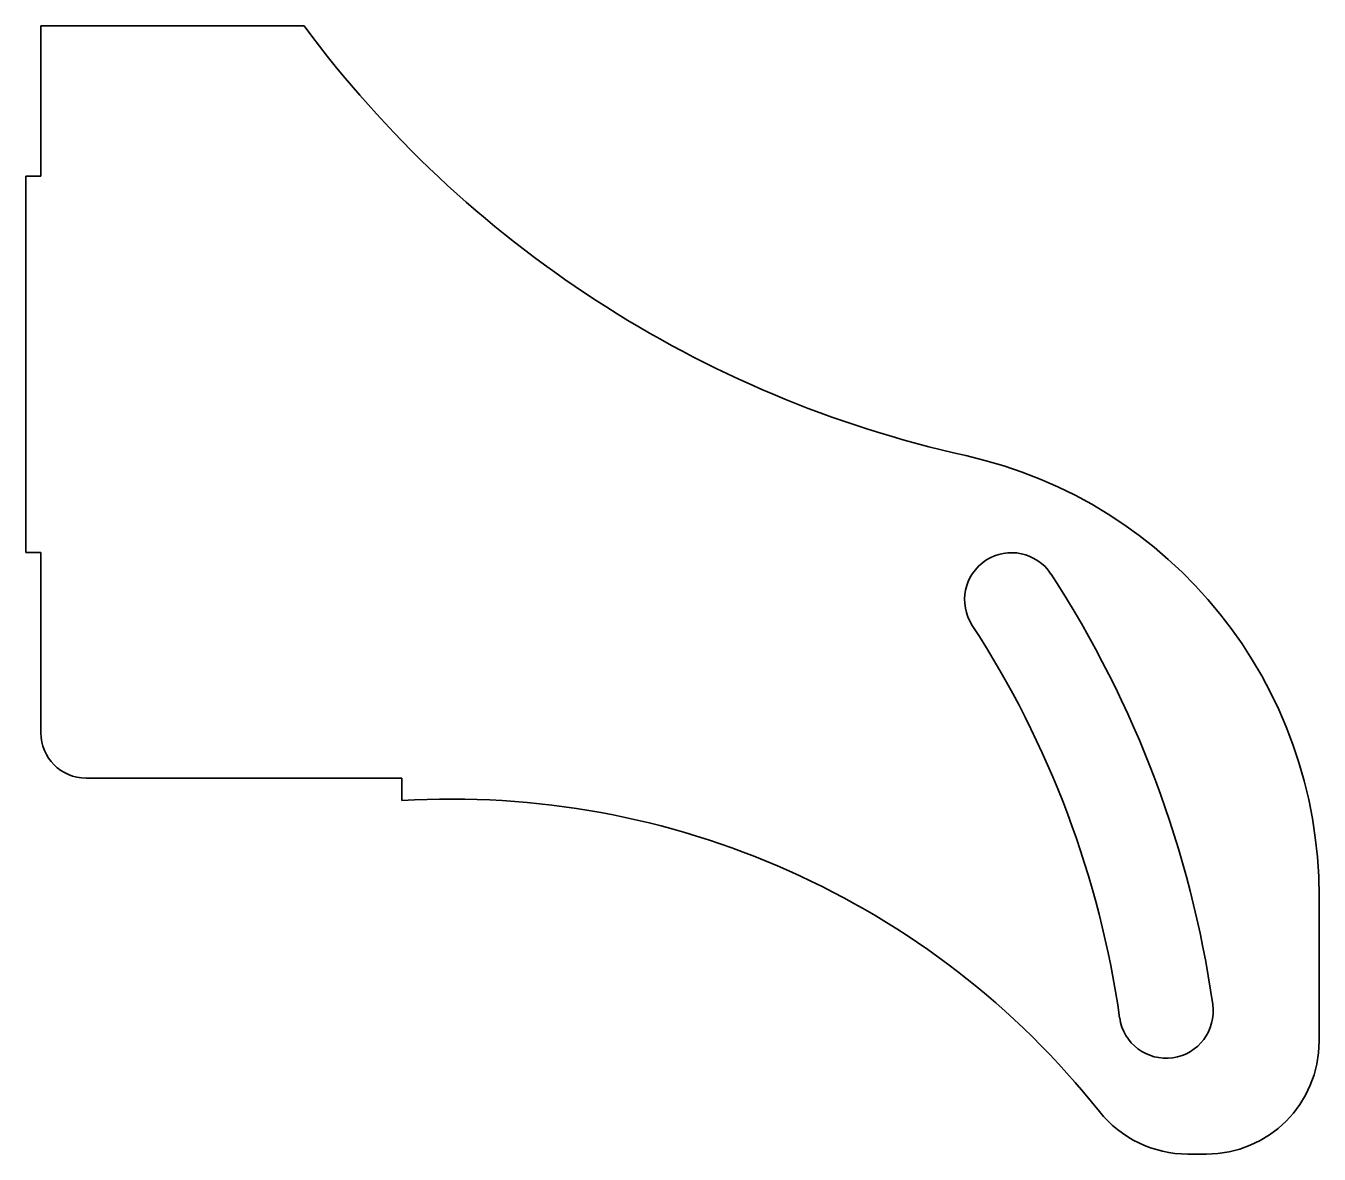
# Model space of a CAD drawing. Header units: inches. Extents: x 0 to 172, y 0 to 150.
import ezdxf

# ---------------------------------------------------------------- set-up
doc = ezdxf.new("R2010")
doc.units = ezdxf.units.IN
doc.header["$MEASUREMENT"] = 0
doc.layers.add('SIMUMAK Visible (ISO)', color=7, linetype='Continuous', lineweight=35)

# ---------------------------------------------------------------- blocks, each defined once
blk = doc.blocks.new('CD-IND-30-CINCL-05_Sheet_5_CD-IND-30-CINCL-05')
at = {"layer": 'SIMUMAK Visible (ISO)'}
for p, q in [((-84, 75), (-49, 75)), ((-84, 55), (-84, 75)), ((-84, 55), (-86, 55)), ((-86, 55), (-86, 5)), ((-86, 5), (-84, 5)), ((-84, -19), (-84, 5)), ((-78, -25), (-36, -25)), ((-36, -25), (-36, -28)), ((86, -40.71), (86, -60)), ((71, -75), (68.53, -75))]:
    blk.add_line(p, q, dxfattribs=at)
at = {"layer": 'SIMUMAK Visible (ISO)', "extrusion": (0, 0, -1)}
for centre, radius, start, end in [((-71.52, 164.3), 150, 282.5195, 323.4638), ((-45.1, -1.29), 6.25, 326.9093, 146.9093), ((68, -75), 141.25, 146.9093, 171.9093), ((78, -19), 6, 270, 360), ((29.31, -137.8), 110, 86.5152, 141.5104), ((-65.66, -56), 6.25, 171.9093, 351.9093), ((-71, -60), 15, 180, 270), ((-68.53, -60), 15, 270, 321.5104)]:
    blk.add_arc(centre, radius, start, end, dxfattribs=at)
at = {"layer": 'SIMUMAK Visible (ISO)'}
for centre, radius, start, end in [((26, -40.71), 60, 0, 77.4805), ((-68, -75), 128.75, 8.0907, 33.0907)]:
    blk.add_arc(centre, radius, start, end, dxfattribs=at)

msp = doc.modelspace()

# ---------------------------------------------------------------- block references
msp.add_blockref('CD-IND-30-CINCL-05_Sheet_5_CD-IND-30-CINCL-05', (86, 75))

doc.saveas('drawing.dxf')
